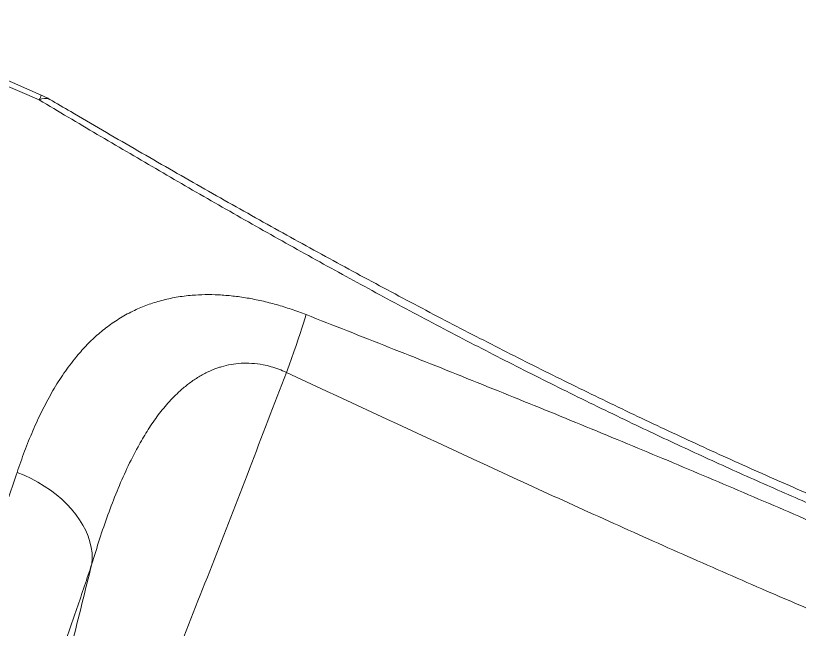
# Model space of a CAD drawing. Header units: millimetres. Extents: x -8607 to 7621, y -5747 to 4382.
# Drawn here: x 4354 to 4862, y 1001 to 1400 of the extents above; entities that cross this region are included whole.
import ezdxf

# ---------------------------------------------------------------- set-up
doc = ezdxf.new("R2010")
doc.units = ezdxf.units.MM
doc.layers.add('DIKOM_ОБЪЕКТ', color=7, linetype='Continuous')

msp = doc.modelspace()

# ---------------------------------------------------------------- linework, layer by layer
at = {"layer": 'DIKOM_ОБЪЕКТ', "color": 7, "linetype": 'Continuous', "lineweight": 15}
for p, q in [((4370.166, 1348.124), (4251.231, 1399.658)), ((4368.87, 1344.939), (4249.934, 1396.474))]:
    msp.add_line(p, q, dxfattribs=at)
at = {"layer": 'DIKOM_ОБЪЕКТ', "color": 7, "linetype": 'Continuous', "lineweight": 15, "flags": 128}
for points in [[(4541.809, 1205.662), (4541.049, 1203.006), (4540.159, 1200.059), (4539.145, 1196.834), (4538.011, 1193.351), (4536.764, 1189.629), (4535.411, 1185.687), (4533.959, 1181.549), (4532.416, 1177.236), (4530.791, 1172.772), (4529.093, 1168.183)], [(4402.978, 1043.898), (4403.185, 1047.401), (4403.044, 1050.964), (4402.554, 1054.569), (4401.717, 1058.198), (4400.539, 1061.83), (4399.025, 1065.449), (4397.183, 1069.035), (4395.022, 1072.57), (4392.554, 1076.036), (4389.791, 1079.416), (4386.747, 1082.691), (4383.438, 1085.845), (4379.881, 1088.862), (4376.094, 1091.726), (4372.096, 1094.423), (4367.909, 1096.939), (4363.553, 1099.26), (4359.051, 1101.376), (4354.426, 1103.275)]]:
    msp.add_lwpolyline(points, dxfattribs=at)
at = {"layer": 'DIKOM_ОБЪЕКТ', "color": 7, "linetype": 'Continuous', "lineweight": 15}
for centre, radius, start, end in [((4325.976, 1364.259), 47.044, 335.75359, 339.94162), ((4350.287, 1302.245), 50, 59.55467, 66.57319), ((4372.651, 1338.478), 7.486, 66.50869, 120.33393)]:
    msp.add_arc(centre, radius, start, end, dxfattribs=at)
for points, knots in [([(4996.544, 1030.69), (4988.228, 1033.878), (4968.239, 1041.541), (4936.684, 1054.16), (4901.379, 1068.682), (4865.714, 1083.866), (4829.717, 1099.701), (4793.926, 1115.959), (4756.687, 1133.408), (4718.059, 1152.109), (4678.101, 1172.091), (4638.498, 1192.499), (4599.28, 1213.276), (4560.222, 1234.51), (4521.334, 1256.163), (4482.605, 1278.179), (4444.281, 1300.358), (4406.33, 1322.635), (4381.355, 1337.506), (4368.87, 1344.939)], [0, 0, 0, 0, 0.0376312, 0.0904551, 0.1432789, 0.1984416, 0.253623, 0.3088046, 0.3639676, 0.4269517, 0.4899732, 0.5530097, 0.6160359, 0.679024, 0.7431957, 0.807398, 0.8716139, 0.9358227, 1, 1, 1, 1]), ([(5012.39, 1030.53), (5007.083, 1032.551), (4994.86, 1037.208), (4975.746, 1044.663), (4955.061, 1052.865), (4934.433, 1061.201), (4913.882, 1069.659), (4893.407, 1078.242), (4873.006, 1086.95), (4852.696, 1095.777), (4832.464, 1104.731), (4812.278, 1113.822), (4792.096, 1123.066), (4771.922, 1132.463), (4751.786, 1141.996), (4731.72, 1151.651), (4711.752, 1161.412), (4691.834, 1171.302), (4671.925, 1181.338), (4651.98, 1191.539), (4632.015, 1201.893), (4612.027, 1212.399), (4592.009, 1223.054), (4571.957, 1233.859), (4551.866, 1244.81), (4531.73, 1255.906), (4511.546, 1267.145), (4491.308, 1278.524), (4471.011, 1290.04), (4450.651, 1301.691), (4430.219, 1313.474), (4409.717, 1325.385), (4391.499, 1336.026), (4380.159, 1342.692), (4375.638, 1345.349)], [0, 0, 0, 0, 0.0237609, 0.0547196, 0.0857164, 0.116649, 0.1475273, 0.1783609, 0.2091598, 0.2399375, 0.2706044, 0.3013258, 0.332181, 0.3631309, 0.3941362, 0.4251567, 0.4561407, 0.487066, 0.5182491, 0.5495931, 0.5811106, 0.6128138, 0.6447146, 0.6768249, 0.7091566, 0.7417212, 0.7745301, 0.8075943, 0.8409248, 0.8745319, 0.9084257, 0.9426325, 0.9771331, 1, 1, 1, 1]), ([(4354.426, 1103.275), (4356.033, 1107.87), (4359.252, 1117.072), (4364.581, 1130.258), (4370.382, 1142.933), (4376.759, 1154.977), (4383.782, 1166.326), (4390.94, 1176.104), (4398.123, 1184.44), (4405.229, 1191.476), (4412.955, 1197.894), (4421.35, 1203.612), (4430.022, 1208.318), (4438.914, 1212.061), (4447.945, 1214.923), (4457.596, 1217.045), (4467.112, 1218.26), (4476.351, 1218.7), (4485.158, 1218.547), (4494.278, 1217.827), (4503.601, 1216.529), (4513.087, 1214.64), (4522.654, 1212.189), (4532.274, 1209.243), (4538.635, 1206.854), (4541.809, 1205.662)], [0, 0, 0, 0, 0.060297, 0.1207316, 0.1811961, 0.2416114, 0.301932, 0.3621529, 0.408693, 0.4553666, 0.5020401, 0.548626, 0.5950923, 0.6348329, 0.6746953, 0.7145137, 0.7541942, 0.7851508, 0.8162152, 0.8472576, 0.878184, 0.9085722, 0.939098, 0.9696186, 1, 1, 1, 1]), ([(4541.809, 1205.662), (4559.775, 1198.595), (4595.707, 1184.463), (4649.529, 1162.973), (4703.278, 1141.214), (4756.516, 1119.289), (4809.22, 1097.174), (4861.375, 1074.814), (4912.201, 1052.55), (4945.559, 1037.567), (4961.654, 1030.338)], [0, 0, 0, 0, 0.1274486, 0.2548965, 0.3823912, 0.5098848, 0.6344627, 0.7590392, 0.8837412, 1, 1, 1, 1]), ([(4529.093, 1168.183), (4527.458, 1168.893), (4524.183, 1170.315), (4519.137, 1171.936), (4513.23, 1173.35), (4506.675, 1174.177), (4499.666, 1174.173), (4493.116, 1173.39), (4488.13, 1172.213), (4482.96, 1170.561), (4477.645, 1168.353), (4471.364, 1164.859), (4465.564, 1160.816), (4459.082, 1155.386), (4452.155, 1148.335), (4445.045, 1139.463), (4438.65, 1129.961), (4432.149, 1118.786), (4425.606, 1105.86), (4419.148, 1091.083), (4413.294, 1075.773), (4407.912, 1060.053), (4404.622, 1049.281), (4402.978, 1043.898)], [0, 0, 0, 0, 0.02155489, 0.04317789, 0.06473054, 0.09702416, 0.1274366, 0.15800299, 0.18848471, 0.20115669, 0.23809951, 0.27518702, 0.31235071, 0.34939779, 0.40964156, 0.47003296, 0.53051234, 0.59087637, 0.67259118, 0.75439722, 0.83628991, 0.91819882, 1, 1, 1, 1]), ([(4529.093, 1168.183), (4521.108, 1147.257), (4505.136, 1105.402), (4480.901, 1043.058), (4456.462, 981.014), (4431.807, 919.307), (4413.008, 872.883), (4402.457, 847.061), (4400.237, 841.628)], [0, 0, 0, 0, 0.1898653, 0.3797461, 0.5696368, 0.7595262, 0.9493987, 1, 1, 1, 1]), ([(4883.355, 1007.95), (4869.082, 1014.031), (4837.643, 1027.427), (4789.268, 1048.662), (4737.677, 1071.733), (4685.759, 1095.381), (4616.043, 1127.57), (4563.874, 1151.937), (4529.093, 1168.183)], [0, 0, 0, 0, 0.119648, 0.2635426, 0.4074386, 0.5555679, 0.7036984, 1, 1, 1, 1]), ([(4256.962, 826.616), (4260.326, 836.055), (4267.056, 854.938), (4276.935, 882.734), (4286.646, 910.096), (4296.229, 937.127), (4305.678, 963.791), (4314.97, 990.052), (4324.02, 1015.702), (4331.804, 1037.864), (4338.403, 1056.748), (4343.895, 1072.562), (4349.257, 1088.109), (4352.703, 1098.219), (4354.426, 1103.275)], [0, 0, 0, 0, 0.0928399, 0.1857353, 0.2786307, 0.3714706, 0.4661484, 0.5608852, 0.6556219, 0.7502998, 0.8126573, 0.8750148, 0.9375074, 1, 1, 1, 1]), ([(4402.978, 1043.898), (4401.386, 1039.131), (4398.202, 1029.594), (4393.235, 1014.905), (4388.136, 999.932), (4382.076, 982.249), (4374.99, 961.688), (4366.805, 938.033), (4358.389, 913.761), (4349.72, 888.795), (4340.819, 863.181), (4331.682, 836.919), (4322.367, 810.187), (4316.008, 792.005), (4312.827, 782.909)], [0, 0, 0, 0, 0.0625804, 0.1251957, 0.1879169, 0.2506738, 0.3431067, 0.4356563, 0.5285567, 0.6215735, 0.7158893, 0.8103227, 0.9051045, 1, 1, 1, 1]), ([(4356.578, 852.294), (4359.332, 864.023), (4366.195, 893.258), (4377.353, 939.797), (4390.018, 991.958), (4398.658, 1026.585), (4402.978, 1043.898)], [0, 0, 0, 0, 0.1825619, 0.4550374, 0.7275218, 1, 1, 1, 1])]:
    msp.add_open_spline(points, degree=3, knots=knots, dxfattribs=at)

doc.saveas('drawing.dxf')
